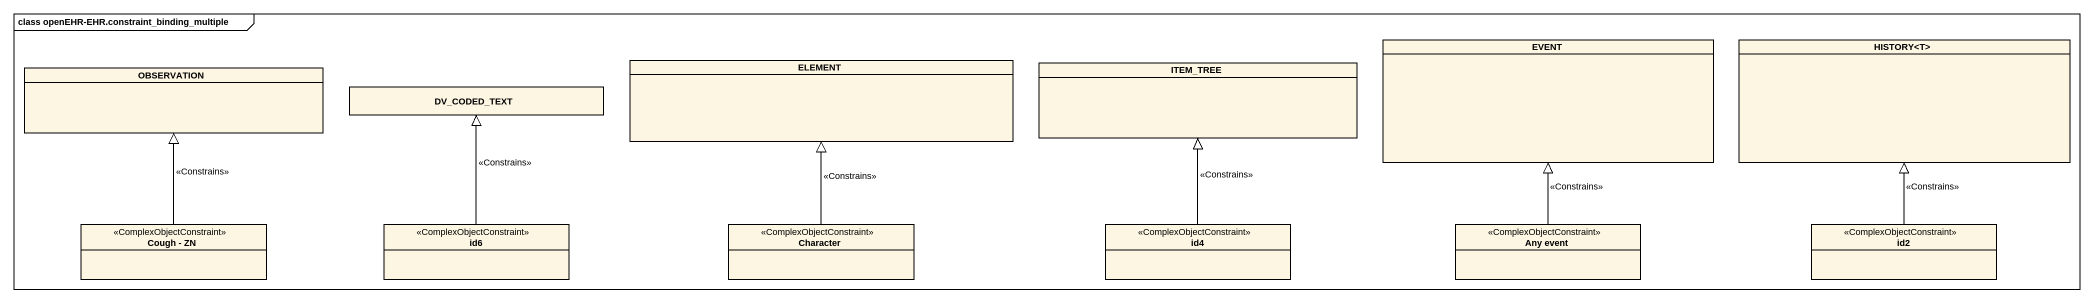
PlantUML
@startuml
mainframe class openEHR-EHR.constraint_binding_multiple
hide circle
hide empty members
class EVENT
class "HISTORY<T>" as HISTORY_T
class OBSERVATION
class DV_CODED_TEXT
class ELEMENT
class ITEM_TREE
class "Cough - ZN" as Cough_ZN <<ComplexObjectConstraint>>
class id6 <<ComplexObjectConstraint>>
class Character <<ComplexObjectConstraint>>
class id4 <<ComplexObjectConstraint>>
class "Any event" as Any_event <<ComplexObjectConstraint>>
class id2 <<ComplexObjectConstraint>>
Cough_ZN -up-|> OBSERVATION : <<Constrains>>
id6 -up-|> DV_CODED_TEXT : <<Constrains>>
Character -up-|> ELEMENT : <<Constrains>>
id4 -up-|> ITEM_TREE : <<Constrains>>
Any_event -up-|> EVENT : <<Constrains>>
id2 -up-|> HISTORY_T : <<Constrains>>
@enduml
